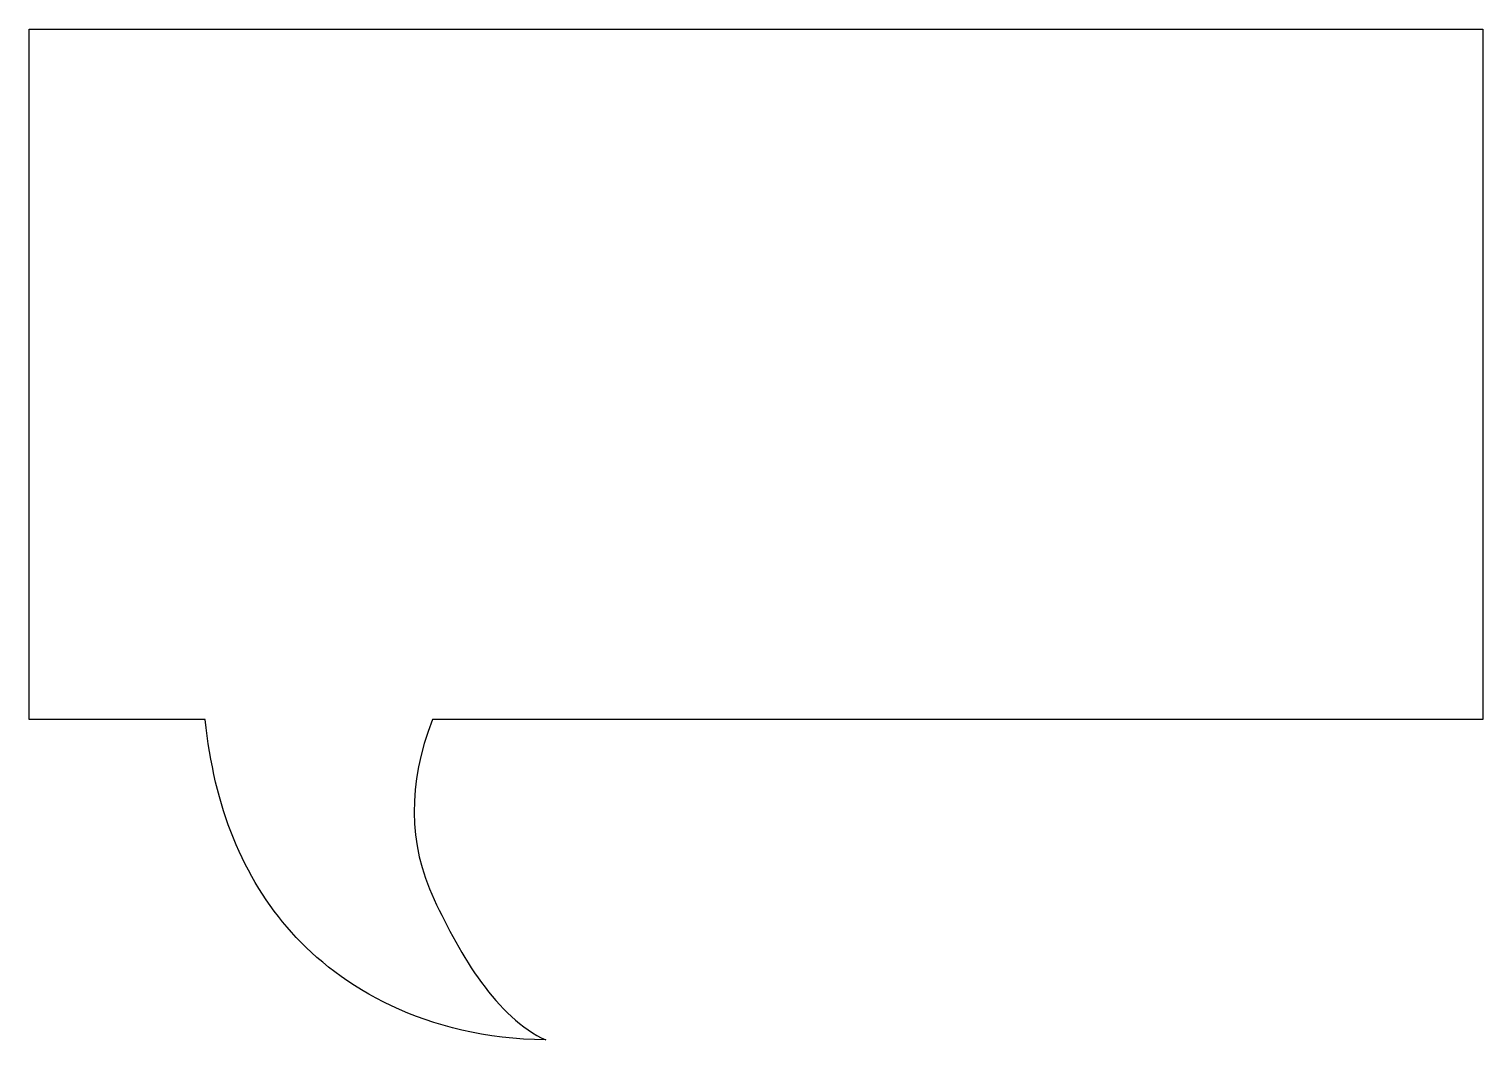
# Model space of a CAD drawing. Header units: centimetres. Extents: x -11 to 8.4, y -4.5 to 9.
import ezdxf

# ---------------------------------------------------------------- set-up
doc = ezdxf.new("R2010")
doc.units = ezdxf.units.CM
doc.header["$MEASUREMENT"] = 0
doc.layers.add('Camada 1', color=7, linetype='Continuous')

msp = doc.modelspace()

# ---------------------------------------------------------------- linework, layer by layer
at = {"layer": 'Camada 1'}
msp.add_open_spline([(-7.46884, -3.07578), (-6.81947, -3.80206), (-5.6888, -4.49299), (-4.07683, -4.51347), (-4.07683, -4.51347), (-4.7231, -4.22195), (-5.21927, -3.38465), (-5.56662, -2.63792), (-5.56662, -2.63792), (-5.91394, -1.89116), (-5.9214, -1.09045), (-5.58771, -0.23577), (-5.58771, -0.23577), (-5.58771, -0.23577), (8.43185, -0.23577), (8.43185, -0.23577), (8.43185, -0.23577), (8.43185, -0.23577), (8.43185, 8.98324), (8.43185, 8.98324), (8.43185, 8.98324), (8.43185, 8.98324), (8.39031, 8.98324), (8.39031, 8.98324), (8.39031, 8.98324), (8.39031, 8.98324), (-10.97187, 8.98324), (-10.97187, 8.98324), (-10.97187, 8.98324), (-10.97187, 8.98324), (-10.97187, -0.2358), (-10.97187, -0.2358), (-10.97187, -0.2358), (-10.97187, -0.2358), (-8.61997, -0.2358), (-8.61997, -0.2358), (-8.61997, -0.2358), (-8.50215, -1.40303), (-8.11885, -2.35014), (-7.46884, -3.07578)], degree=3, knots=[0, 0, 0, 0, 0.09090909, 0.09090909, 0.09090909, 0.09090909, 0.18181818, 0.18181818, 0.18181818, 0.18181818, 0.27272727, 0.27272727, 0.27272727, 0.27272727, 0.36363636, 0.36363636, 0.36363636, 0.36363636, 0.45454545, 0.45454545, 0.45454545, 0.45454545, 0.54545455, 0.54545455, 0.54545455, 0.54545455, 0.63636364, 0.63636364, 0.63636364, 0.63636364, 0.72727273, 0.72727273, 0.72727273, 0.72727273, 0.81818182, 0.81818182, 0.81818182, 0.81818182, 1, 1, 1, 1], dxfattribs=at)

doc.saveas('drawing.dxf')
